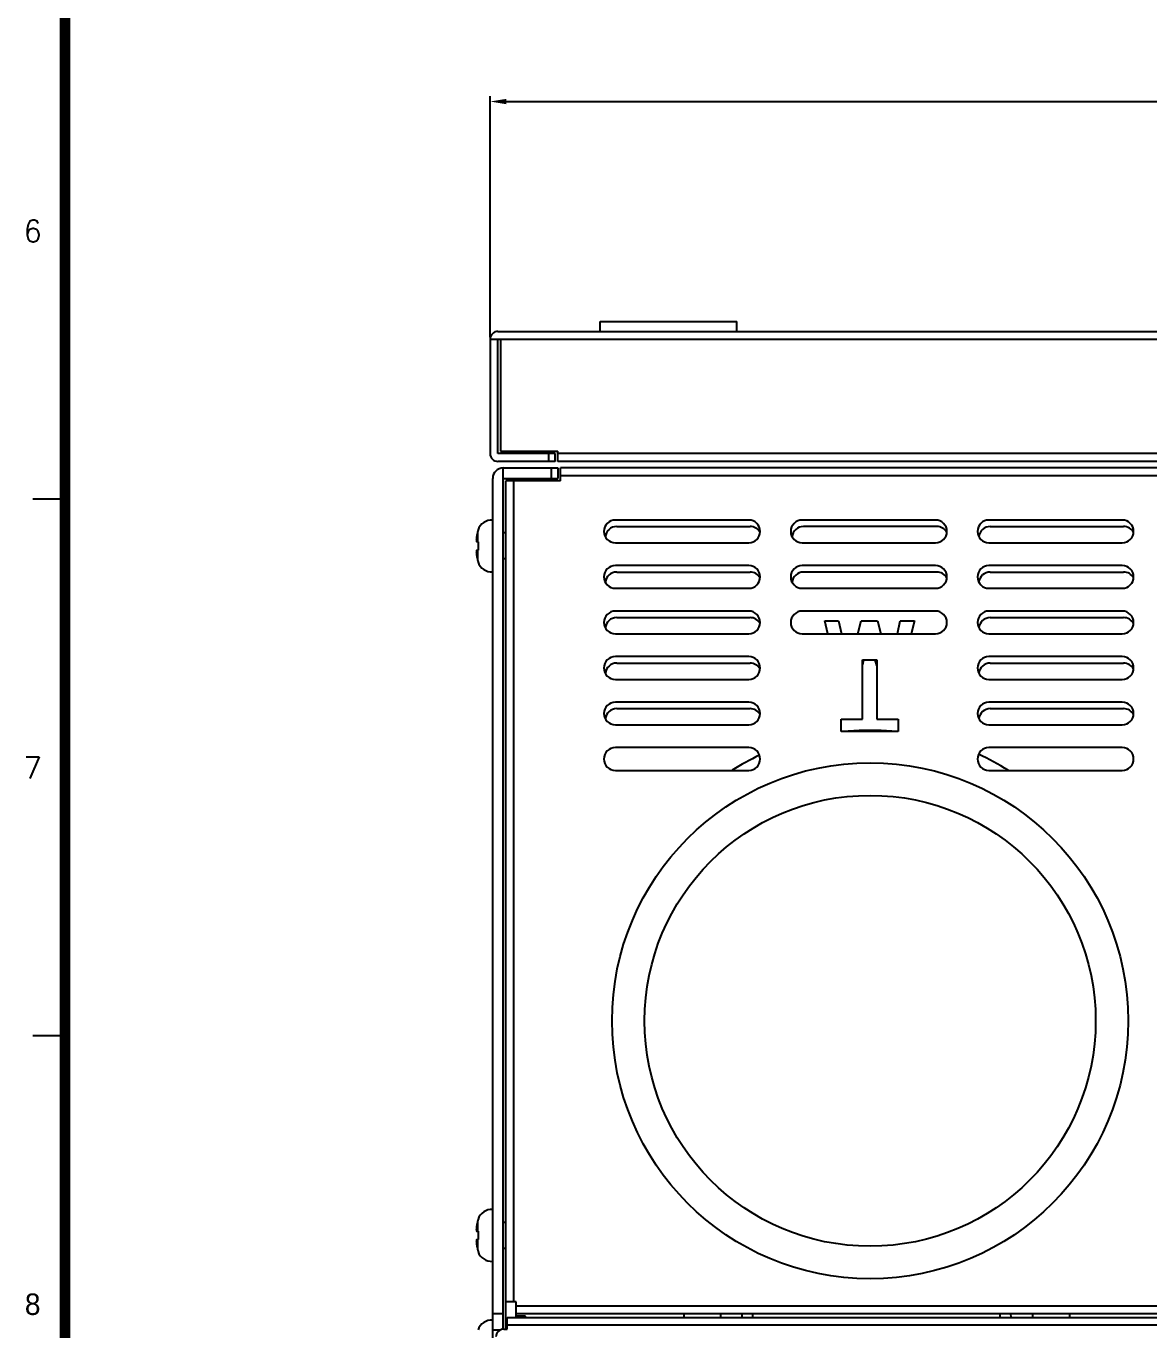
# Model space of a CAD drawing. Header units: millimetres. Extents: x 7299 to 8631, y -553 to 367.
# Drawn here: x 7300.5 to 7473.1, y -295 to -94.5 of the extents above; entities that cross this region are included whole.
import ezdxf
from ezdxf.enums import TextEntityAlignment as Align

# ---------------------------------------------------------------- set-up
doc = ezdxf.new("R2010")
doc.units = ezdxf.units.MM
doc.header["$PDMODE"] = 3
doc.header["$PDSIZE"] = 1
doc.layers.get('0').update_dxf_attribs({"linetype": 'CONTINUOUS'})
doc.layers.get('Defpoints').update_dxf_attribs({"linetype": 'CONTINUOUS'})
doc.layers.add('Dim', color=1, linetype='CONTINUOUS')
doc.styles.add('OMI-1', font='arial.ttf', dxfattribs={"oblique": 1})
doc.styles.add('SIM', font='simplex')
doc.styles.get("Standard").update_dxf_attribs({"font": 'gulim.ttc', "width": 0.8, "height": 2})
doc.dimstyles.new('1', dxfattribs={"dimtxt": 4, "dimasz": 2.5, "dimexe": 0.8, "dimexo": 0.3, "dimgap": 0.5, "dimtad": 1, "dimtoh": 1, "dimdec": 1, "dimzin": 0, "dimdsep": 46, "dimtxsty": 'OMI-1', "dimcen": 0, "dimclrd": 256, "dimclre": 256, "dimclrt": 256, "dimadec": 0, "dimazin": 0, "dimtfac": 0.8, "dimtdec": 1, "dimtix": 1, "dimtmove": 0, "dimatfit": 3, "dimfxl": 1, "dimtolj": 1, "dimtzin": 0, "dimarcsym": 0})

# ---------------------------------------------------------------- blocks, each defined once
blk = doc.blocks.new('*D6166')
at = {"layer": 'Defpoints', "color": 0}
for p in [(7659.86, -106.15), (7371.86, -142.69), (7659.86, -142.69)]:
    blk.add_point(p, dxfattribs=at)
at = {"layer": 'Dim', "lineweight": -2}
for p, q in [((7371.86, -142.39), (7371.86, -105.35)), ((7374.36, -106.15), (7657.36, -106.15)), ((7659.86, -142.39), (7659.86, -105.35))]:
    blk.add_line(p, q, dxfattribs=at)
at = {"layer": 'Dim'}
for points in [[(7374.36, -105.74), (7374.36, -106.57), (7371.86, -106.15)], [(7657.36, -106.57), (7657.36, -105.74), (7659.86, -106.15)]]:
    blk.add_solid(points, dxfattribs=at)
at = {"layer": 'Dim', "insert": (7515.86, -103.61), "char_height": 4, "attachment_point": 5, "style": 'OMI-1'}
blk.add_mtext('\\A1;288.0', dxfattribs=at)

msp = doc.modelspace()

# ---------------------------------------------------------------- linework, layer by layer
at = {"color": 7, "linetype": 'Continuous'}
for p, q in [((7388.76, -141.49), (7388.76, -139.99)), ((7388.76, -139.99), (7409.76, -139.99)), ((7409.76, -141.49), (7409.76, -139.99)), ((7373.06, -141.49), (7658.66, -141.49)), ((7371.86, -142.69), (7371.86, -160.29)), ((7371.86, -142.69), (7659.86, -142.69)), ((7373.06, -160.29), (7373.06, -142.69)), ((7373.46, -142.69), (7373.46, -159.89)), ((7381.86, -160.29), (7373.06, -160.29)), ((7373.46, -159.89), (7382.26, -159.89)), ((7380.86, -161.49), (7380.86, -160.29)), ((7381.86, -161.49), (7381.86, -160.29)), ((7382.26, -161.49), (7382.26, -159.89)), ((7649.46, -160.29), (7382.26, -160.29)), ((7381.86, -161.49), (7373.06, -161.49)), ((7649.46, -161.49), (7382.26, -161.49)), ((7372.26, -420.89), (7372.26, -164.09)), ((7373.86, -294.89), (7373.86, -162.49)), ((7373.86, -162.49), (7382.26, -162.49)), ((7373.86, -164.09), (7382.26, -164.09)), ((7381.26, -162.49), (7381.26, -164.09)), ((7382.26, -162.49), (7382.26, -164.09)), ((7382.66, -164.49), (7382.66, -162.49)), ((7649.86, -162.49), (7382.66, -162.49)), ((7649.86, -163.69), (7382.66, -163.69)), ((7374.26, -294.89), (7374.26, -164.49)), ((7382.66, -164.49), (7374.26, -164.49)), ((7375.46, -164.49), (7375.46, -290.69)), ((7369.95, -173.84), (7369.95, -172.26)), ((7370, -172.01), (7370, -172.09)), ((7411.61, -170.49), (7391.11, -170.49)), ((7391.31, -171.49), (7411.81, -171.49)), ((7440.31, -170.49), (7419.81, -170.49)), ((7440.51, -171.49), (7420.01, -171.49)), ((7469.01, -170.49), (7448.51, -170.49)), ((7448.71, -171.49), (7469.21, -171.49)), ((7369.79, -173.81), (7370, -173.85)), ((7370, -173.85), (7370, -175.12)), ((7374.26, -172.48), (7373.86, -172.48)), ((7391.11, -173.99), (7411.61, -173.99)), ((7419.81, -173.99), (7440.31, -173.99)), ((7448.51, -173.99), (7469.01, -173.99)), ((7370, -175.12), (7369.79, -175.16)), ((7369.95, -176.71), (7369.95, -175.13)), ((7370, -176.87), (7370, -176.96)), ((7374.26, -176.48), (7373.86, -176.48)), ((7411.61, -177.49), (7391.11, -177.49)), ((7440.31, -177.49), (7419.81, -177.49)), ((7469.01, -177.49), (7448.51, -177.49)), ((7391.31, -178.49), (7411.81, -178.49)), ((7440.51, -178.49), (7420.01, -178.49)), ((7448.71, -178.49), (7469.21, -178.49)), ((7391.11, -180.99), (7411.61, -180.99)), ((7419.81, -180.99), (7440.31, -180.99)), ((7448.51, -180.99), (7469.01, -180.99)), ((7411.61, -184.49), (7391.11, -184.49)), ((7391.31, -185.49), (7411.81, -185.49)), ((7440.31, -184.49), (7419.81, -184.49)), ((7423.76, -187.99), (7423.28, -185.99)), ((7423.28, -185.99), (7425.41, -185.99)), ((7425.41, -185.99), (7425.85, -187.99)), ((7428.36, -187.99), (7428.86, -185.99)), ((7428.86, -185.99), (7431.38, -185.99)), ((7431.38, -185.99), (7431.92, -187.99)), ((7434.45, -187.99), (7434.89, -185.99)), ((7434.89, -185.99), (7437.06, -185.99)), ((7437.06, -185.99), (7436.58, -187.99)), ((7469.01, -184.49), (7448.51, -184.49)), ((7448.71, -185.49), (7469.21, -185.49)), ((7391.11, -187.99), (7411.61, -187.99)), ((7419.81, -187.99), (7440.31, -187.99)), ((7448.51, -187.99), (7469.01, -187.99)), ((7411.61, -191.49), (7391.11, -191.49)), ((7429.07, -201.12), (7429.07, -191.99)), ((7429.07, -191.99), (7431.29, -191.99)), ((7429.26, -192.04), (7429.07, -192.74)), ((7431.29, -192.88), (7431.06, -191.99)), ((7431.29, -191.99), (7431.29, -201.12)), ((7469.01, -191.49), (7448.51, -191.49)), ((7391.31, -192.49), (7411.81, -192.49)), ((7448.71, -192.49), (7469.21, -192.49)), ((7391.11, -194.99), (7411.61, -194.99)), ((7448.51, -194.99), (7469.01, -194.99)), ((7411.61, -198.49), (7391.11, -198.49)), ((7391.31, -199.49), (7411.81, -199.49)), ((7469.01, -198.49), (7448.51, -198.49)), ((7448.71, -199.49), (7469.21, -199.49)), ((7391.11, -201.99), (7411.61, -201.99)), ((7425.81, -202.99), (7425.81, -201.12)), ((7425.81, -201.12), (7429.07, -201.12)), ((7431.29, -201.12), (7434.56, -201.12)), ((7434.56, -201.12), (7434.56, -202.99)), ((7448.51, -201.99), (7469.01, -201.99)), ((7434.56, -202.99), (7425.81, -202.99)), ((7411.61, -205.49), (7391.11, -205.49)), ((7469.01, -205.49), (7448.51, -205.49)), ((7391.11, -208.99), (7411.61, -208.99)), ((7448.51, -208.99), (7469.01, -208.99)), ((7369.95, -279.84), (7369.95, -278.26)), ((7370, -278.01), (7370, -278.09)), ((7374.26, -278.48), (7373.86, -278.48)), ((7369.79, -279.81), (7370, -279.85)), ((7370, -279.85), (7370, -281.12)), ((7370, -281.12), (7369.79, -281.16)), ((7369.95, -282.71), (7369.95, -281.13)), ((7374.26, -282.48), (7373.86, -282.48)), ((7370, -282.87), (7370, -282.96)), ((7372.26, -292.49), (7373.86, -292.49)), ((7375.86, -290.69), (7374.26, -290.69)), ((7375.86, -293.09), (7375.86, -290.69)), ((7375.86, -291.29), (7656.66, -291.29)), ((7375.86, -292.49), (7656.66, -292.49)), ((7401.61, -292.49), (7401.62, -293.09)), ((7407.26, -292.49), (7407.26, -293.09)), ((7410.59, -293.09), (7410.61, -292.49)), ((7412.26, -293.09), (7412.26, -292.49)), ((7450.26, -293.09), (7450.26, -292.49)), ((7451.92, -293.09), (7451.91, -292.49)), ((7455.26, -293.09), (7455.26, -292.49)), ((7460.9, -292.49), (7460.89, -293.09)), ((7374.46, -294.89), (7374.46, -293.09)), ((7374.46, -293.09), (7658.06, -293.09)), ((7658.06, -294.29), (7374.46, -294.29)), ((7377.31, -292.92), (7375.86, -292.92)), ((7377.31, -293.09), (7377.31, -292.92)), ((7372.26, -294.99), (7373.48, -294.99)), ((7373.96, -294.89), (7374.46, -294.89))]:
    msp.add_line(p, q, dxfattribs=at)
for p, q in [((7306.51, -167.31), (7301.56, -167.31)), ((7306.51, -249.81), (7301.56, -249.81))]:
    msp.add_line(p, q)
at = {"const_width": 1.65}
msp.add_lwpolyline([(8626.51, 360.69), (7306.51, 360.69), (7306.51, -546.81), (8626.51, -546.81)], close=True, dxfattribs=at)
at = {"color": 7, "linetype": 'Continuous'}
for radius in [39.66, 34.66]:
    msp.add_circle((7430.26, -247.49), radius, dxfattribs=at)
for centre, radius, start, end in [((7373.06, -142.69), 1.2, 90, 180), ((7373.06, -160.29), 1.2, 180, 270), ((7373.86, -164.09), 1.6, 90, 180), ((7378.96, -174.48), 9.28, 166.4528, 170.8636), ((7378.95, -174.48), 9.27, 166.15, 166.4514), ((7372.31, -172.84), 2.43, 162.1097, 166.1532), ((7372.13, -172.74), 2.25, 86.8269, 161.2589), ((7391.11, -172.24), 1.75, 90, 270), ((7391.31, -173.24), 1.75, 90, 174.4599), ((7411.61, -172.24), 1.75, 270, 90), ((7411.81, -173.24), 1.75, 28.5003, 90), ((7419.81, -172.24), 1.75, 90, 270), ((7420.01, -173.24), 1.75, 90, 174.6874), ((7440.31, -172.24), 1.75, 270, 90), ((7440.51, -173.24), 1.75, 28.2934, 90), ((7448.51, -172.24), 1.75, 90, 270), ((7448.71, -173.24), 1.75, 90, 174.4599), ((7469.01, -172.24), 1.75, 270, 90), ((7469.21, -173.24), 1.75, 28.5003, 90), ((7374.63, -173.81), 4.9, 171.2459, 171.7822), ((7378.97, -174.48), 9.29, 170.8639, 171.2463), ((7374.63, -175.15), 4.9, 188.2178, 188.7541), ((7378.97, -174.48), 9.29, 188.7537, 189.1361), ((7378.96, -174.48), 9.28, 189.1364, 193.5472), ((7378.95, -174.49), 9.27, 193.5486, 193.85), ((7372.31, -176.12), 2.43, 193.8468, 197.8903), ((7372.13, -176.23), 2.25, 198.7411, 273.1731), ((7391.11, -179.24), 1.75, 90, 270), ((7411.61, -179.24), 1.75, 270, 90), ((7419.81, -179.24), 1.75, 90, 270), ((7440.31, -179.24), 1.75, 270, 90), ((7448.51, -179.24), 1.75, 90, 270), ((7469.01, -179.24), 1.75, 270, 90), ((7391.31, -180.24), 1.75, 90, 174.4599), ((7411.81, -180.24), 1.75, 28.5003, 90), ((7420.01, -180.24), 1.75, 90, 174.6874), ((7440.51, -180.24), 1.75, 28.2934, 90), ((7448.71, -180.24), 1.75, 90, 174.4599), ((7469.21, -180.24), 1.75, 28.5003, 90), ((7391.11, -186.24), 1.75, 90, 270), ((7391.31, -187.24), 1.75, 90, 174.4599), ((7411.61, -186.24), 1.75, 270, 90), ((7411.81, -187.24), 1.75, 28.5003, 90), ((7419.81, -186.24), 1.75, 90, 270), ((7440.31, -186.24), 1.75, 270, 90), ((7448.51, -186.24), 1.75, 90, 270), ((7448.71, -187.24), 1.75, 90, 174.4599), ((7469.01, -186.24), 1.75, 270, 90), ((7469.21, -187.24), 1.75, 28.5003, 90), ((7391.11, -193.24), 1.75, 90, 270), ((7411.61, -193.24), 1.75, 270, 90), ((7448.51, -193.24), 1.75, 90, 270), ((7469.01, -193.24), 1.75, 270, 90), ((7391.31, -194.24), 1.75, 90, 174.4599), ((7411.81, -194.24), 1.75, 28.5003, 90), ((7448.71, -194.24), 1.75, 90, 174.4599), ((7469.21, -194.24), 1.75, 28.5003, 90), ((7391.11, -200.24), 1.75, 90, 270), ((7391.31, -201.24), 1.75, 90, 174.4599), ((7411.61, -200.24), 1.75, 270, 90), ((7411.81, -201.24), 1.75, 28.5003, 90), ((7448.51, -200.24), 1.75, 90, 270), ((7448.71, -201.24), 1.75, 90, 174.4599), ((7469.01, -200.24), 1.75, 270, 90), ((7469.21, -201.24), 1.75, 28.5003, 90), ((7430.26, -242.49), 39.66, 85.1499, 94.8501), ((7391.11, -207.24), 1.75, 90, 270), ((7411.61, -207.24), 1.75, 270, 90), ((7448.51, -207.24), 1.75, 90, 270), ((7469.01, -207.24), 1.75, 270, 90), ((7430.26, -242.49), 39.66, 115.3902, 122.3193), ((7430.26, -242.49), 39.66, 57.6807, 65.1446), ((7372.13, -278.74), 2.25, 86.8269, 161.2589), ((7378.96, -280.48), 9.28, 166.4528, 170.8636), ((7378.95, -280.48), 9.27, 166.15, 166.4514), ((7372.31, -278.84), 2.43, 162.1097, 166.1532), ((7374.63, -279.81), 4.9, 171.2459, 171.7822), ((7378.97, -280.48), 9.29, 170.8639, 171.2463), ((7374.63, -281.15), 4.9, 188.2178, 188.7541), ((7378.97, -280.48), 9.29, 188.7537, 189.1361), ((7378.96, -280.48), 9.28, 189.1364, 193.5472), ((7378.95, -280.49), 9.27, 193.5486, 193.85), ((7372.31, -282.12), 2.43, 193.8468, 197.8903), ((7372.13, -282.23), 2.25, 198.7411, 273.1731), ((7372.13, -295.74), 2.25, 86.8269, 161.2589), ((7373.96, -296.09), 1.2, 90, 180)]:
    msp.add_arc(centre, radius, start, end, dxfattribs=at)
for points, knots in [([(7369.78, -173.11), (7369.77, -173.2), (7369.76, -173.33), (7369.74, -173.49), (7369.74, -173.6), (7369.75, -173.68), (7369.75, -173.74), (7369.76, -173.78), (7369.77, -173.8), (7369.78, -173.81), (7369.79, -173.81)], [0, 0, 0, 0, 0.376536, 0.544578, 0.691409, 0.812235, 0.903676, 0.937938, 0.964762, 1, 1, 1, 1]), ([(7369.79, -175.16), (7369.78, -175.16), (7369.77, -175.17), (7369.76, -175.19), (7369.75, -175.23), (7369.75, -175.28), (7369.74, -175.37), (7369.74, -175.47), (7369.76, -175.64), (7369.77, -175.76), (7369.78, -175.85)], [0, 0, 0, 0, 0.035239, 0.062063, 0.096325, 0.187768, 0.308598, 0.455433, 0.623473, 1, 1, 1, 1]), ([(7369.78, -279.11), (7369.77, -279.2), (7369.76, -279.33), (7369.74, -279.49), (7369.74, -279.6), (7369.75, -279.68), (7369.75, -279.74), (7369.76, -279.78), (7369.77, -279.8), (7369.78, -279.81), (7369.79, -279.81)], [0, 0, 0, 0, 0.376536, 0.544578, 0.691409, 0.812235, 0.903676, 0.937938, 0.964762, 1, 1, 1, 1]), ([(7369.79, -281.16), (7369.78, -281.16), (7369.77, -281.17), (7369.76, -281.19), (7369.75, -281.23), (7369.75, -281.28), (7369.74, -281.37), (7369.74, -281.47), (7369.76, -281.64), (7369.77, -281.76), (7369.78, -281.85)], [0, 0, 0, 0, 0.035239, 0.062063, 0.096325, 0.187768, 0.308598, 0.455433, 0.623473, 1, 1, 1, 1])]:
    msp.add_open_spline(points, degree=3, knots=knots, dxfattribs=at)

# ---------------------------------------------------------------- texts
at = {"style": 'SIM'}
for s, p in [('6', (7301.56, -126.06)), ('7', (7301.56, -208.56))]:
    msp.add_text(s, height=3.3, dxfattribs=at).set_placement(p, align=Align.MIDDLE)
msp.add_text('8', height=3.3).set_placement((7301.56, -291.06), align=Align.MIDDLE)

# ---------------------------------------------------------------- dimensions: what is measured, and where the dimension line sits
at = {"layer": 'Dim'}
dim = msp.add_linear_dim(base=(7659.86, -106.15), p1=(7371.86, -142.69), p2=(7659.86, -142.69), dimstyle='1', dxfattribs=at)
dim.commit()
dim.dimension.update_dxf_attribs({"geometry": '*D6166', "text_midpoint": (7515.86, -103.61)})

doc.saveas('drawing.dxf')
